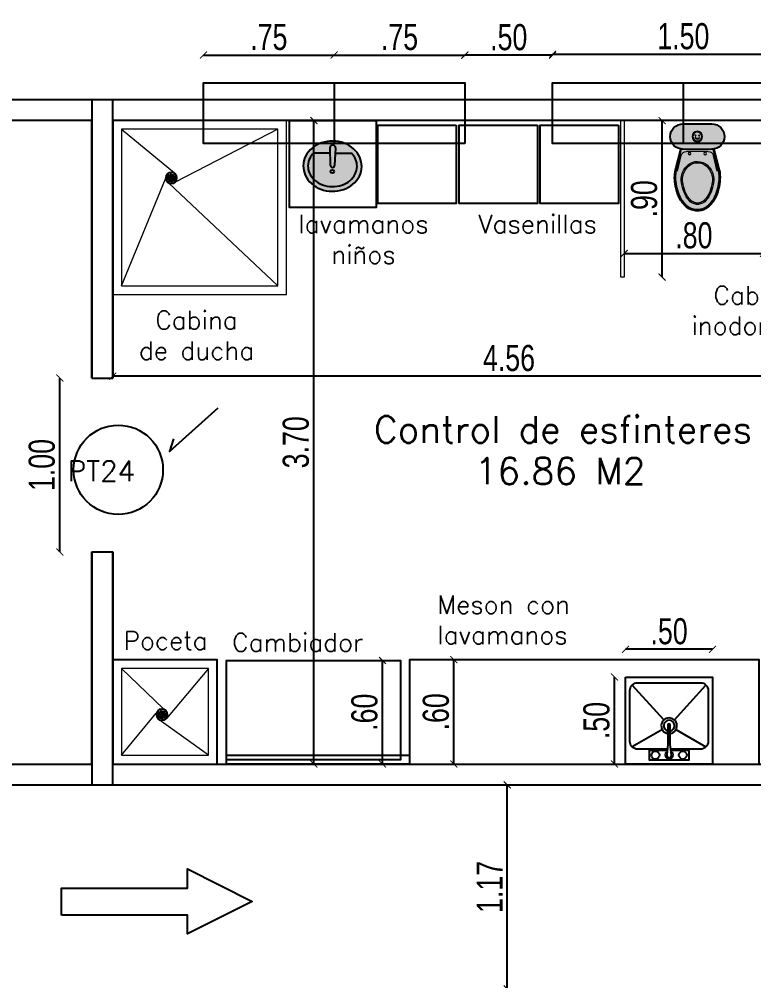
# Model space of a CAD drawing. Header units: metres. Extents: x 167 to 250, y 44 to 219.
# Drawn here: x 232.14 to 236.36, y 117.81 to 123.34 of the extents above; entities that cross this region are included whole.
import ezdxf

# ---------------------------------------------------------------- set-up
doc = ezdxf.new("R2010")
doc.units = ezdxf.units.M
for name, color, linetype, lineweight in [('08', 8, 'Continuous', 0), ('A-CARP-MET', 166, 'Continuous', 13), ('A-PLAN-ACHU5', 252, 'Continuous', 5), ('A_25-ACHURADO', 253, 'Continuous', 13), ('A_ACHURADO', 253, 'Continuous', 13), ('muros', 5, 'Continuous', 25)]:
    doc.layers.add(name, color=color, linetype=linetype, lineweight=lineweight)
doc.layers.add('A_MOBILIARIO', color=8, linetype='Continuous')
doc.layers.add('A_TEXTO', color=130, linetype='Continuous')
doc.styles.add('CORDENADAS', font='romans.shx', dxfattribs={"height": 1})
doc.styles.add('ING_75', font='swisscl.ttf', dxfattribs={"height": 0.15})
doc.dimstyles.new('ESC_1_75_ING', dxfattribs={"dimtxt": 0.15, "dimasz": 0.04, "dimexe": 0, "dimexo": 0, "dimgap": 0.0263, "dimtad": 1, "dimzin": 4, "dimdsep": 46, "dimtxsty": 'ING_75', "dimblk": 'ARCHTICK', "dimcen": 0.06, "dimse1": 1, "dimse2": 1, "dimclrd": 256, "dimclre": 2, "dimclrt": 1, "dimadec": 0, "dimazin": 0, "dimtfac": 1, "dimtix": 1, "dimtmove": 2, "dimatfit": 3, "dimldrblk": 'ARCHTICK', "dimfxl": 0, "dimtvp": 1.75, "dimtolj": 1, "dimtzin": 4, "dimarcsym": 0})

# ---------------------------------------------------------------- blocks, each defined once
blk = doc.blocks.new('sifon b')
for p, q in [((-0.0321, 0.012), (0.0172, 0.012)), ((-0.0321, 0.008), (0.0172, 0.008)), ((-0.0321, 0.004), (0.0172, 0.004)), ((-0.0321, 0), (0.0172, 0)), ((-0.0279, 0.0199), (0.013, 0.0199)), ((-0.0279, 0.0159), (0.013, 0.0159)), ((-0.0174, 0.0279), (0.0025, 0.0279)), ((-0.0174, 0.0239), (0.0025, 0.0239)), ((-0.0279, -0.004), (0.013, -0.004)), ((-0.0279, -0.008), (0.013, -0.008)), ((-0.0174, -0.012), (0.0025, -0.012)), ((-0.0174, -0.0159), (0.0025, -0.0159))]:
    blk.add_line(p, q)
for radius in [0.0339, 0.0339, 0.0299]:
    blk.add_circle((-0.0075, 0.006), radius)
for centre, start, end in [((-0.0321, 0.01), 90, 270), ((-0.0321, 0.002), 90, 270), ((-0.0279, 0.0179), 90, 270), ((-0.0174, 0.0259), 90, 270), ((0.0025, 0.0259), 270, 90), ((0.013, 0.0179), 270, 90), ((0.0172, 0.01), 270, 90), ((0.0172, 0.002), 270, 90), ((-0.0279, -0.006), 90, 270), ((-0.0174, -0.014), 90, 270), ((0.0025, -0.014), 270, 90), ((0.013, -0.006), 270, 90)]:
    blk.add_arc(centre, 0.00199, start, end)
blk = doc.blocks.new('LAVADO')
for p, q in [((0.1951, 0.0433), (0.0846, 0.2354)), ((0.2571, 0.0335), (0.4804, 0.2354)), ((0.1951, -0.0433), (0.0846, -0.2354)), ((0.2571, -0.0335), (0.4804, -0.2354))]:
    blk.add_line(p, q)
for points in [[(0.07, 0.0109), (0.07, 0.2, -0.414214), (0.12, 0.25), (0.445, 0.25, -0.414214), (0.495, 0.2), (0.495, -0.2, -0.414214), (0.445, -0.25), (0.12, -0.25, -0.414214), (0.07, -0.2), (0.07, -0.0109, -0.414214)], [(0.065, -0.0114), (0.065, -0.125), (0, -0.125), (0, 0.125), (0.065, 0.125), (0.065, 0.0114, -0.414214)]]:
    blk.add_lwpolyline(points, format="xyb")
blk.add_lwpolyline([(0.0342, -0.0149), (0.1, -0.0075), (0.225, -0.0075, 1), (0.225, 0.0075), (0.1, 0.0075), (0.0342, 0.0149, 1.118823)], format="xyb", close=True)
for centre in [(0.0325, 0.0875), (0.0325, -0.0875)]:
    blk.add_circle(centre, 0.025)
for centre, radius, start, end in [((0.0325, 0), 0.025, 30.45036, 329.54964), ((0.22, 0), 0.05, 188.62693, 171.37307), ((0.22, 0), 0.035, 192.37363, 167.62637)]:
    blk.add_arc(centre, radius, start, end)
blk = doc.blocks.new('Lavamanos')
at = {"layer": 'A_25-ACHURADO', "lineweight": 0, "true_color": 0xfffffe}
h = blk.add_hatch(color=7, dxfattribs=at)
edge = h.paths.add_edge_path()
edge.add_arc((-0.0134, -0.2608), 0.2585, 109.6071, 130.69553)
edge.add_arc((-0.0341, -0.2367), 0.2267, 130.69553, 154.2825)
edge.add_arc((-0.0661, -0.2213), 0.1912, 154.2825, 180)
edge.add_arc((-0.0661, -0.2213), 0.1912, 180, 205.7175)
edge.add_arc((-0.0341, -0.2059), 0.2267, 205.7175, 229.30447)
edge.add_arc((-0.0134, -0.1819), 0.2585, 229.30447, 250.3929)
edge.add_arc((0, -0.1441), 0.2985, 250.3929, 270)
edge.add_arc((0, -0.1441), 0.2985, 270, 289.6071)
edge.add_arc((0.0134, -0.1819), 0.2585, 289.6071, 310.69553)
edge.add_arc((0.0341, -0.2059), 0.2267, 310.69553, 334.2825)
edge.add_arc((0.0661, -0.2213), 0.1912, 334.2825, 360)
edge.add_arc((0.0661, -0.2213), 0.1912, 0, 25.7175)
edge.add_arc((0.0341, -0.2367), 0.2267, 25.7175, 49.30447)
edge.add_arc((0.0134, -0.2608), 0.2585, 49.30447, 70.3929)
edge.add_arc((0, -0.2985), 0.2985, 70.3929, 90)
edge.add_arc((0, -0.2985), 0.2985, 90, 109.6071)
blk.add_lwpolyline([(-0.1002, -0.0173, 0.092276), (-0.182, -0.0648, 0.103282), (-0.2384, -0.1383, 0.112687), (-0.2574, -0.2213, 0.112687), (-0.2384, -0.3043, 0.103282), (-0.182, -0.3778, 0.092276), (-0.1002, -0.4253, 0.085761), (0, -0.4426, 0.085761), (0.1002, -0.4253, 0.092276), (0.182, -0.3778, 0.103282), (0.2384, -0.3043, 0.112687), (0.2574, -0.2213, 0.112687), (0.2384, -0.1383, 0.103282), (0.182, -0.0648, 0.092276), (0.1002, -0.0173, 0.085761), (0, 0, 0.085761)], format="xyb", close=True)
for points in [[(-0.0257, -0.0618), (-0.0206, -0.2111, 1), (0.0206, -0.2111), (0.0257, -0.0618)], [(-0.0241, -0.1081), (-0.1679, -0.1081, 0.079381), (-0.2013, -0.1562, 0.112687), (-0.2162, -0.2213, 0.112687), (-0.2013, -0.2864, 0.103282), (-0.1551, -0.3466, 0.092276), (-0.0864, -0.3865, 0.085761), (0, -0.4015, 0.085761), (0.0864, -0.3865, 0.092276), (0.1551, -0.3466, 0.103282), (0.2013, -0.2864, 0.112687), (0.2162, -0.2213, 0.112687), (0.2013, -0.1562, 0.079381), (0.1679, -0.1081), (0.0241, -0.1081)]]:
    blk.add_lwpolyline(points, format="xyb")
blk.add_circle((0, -0.2687), 0.0154)
blk.add_arc((0, -0.0618), 0.0257, 356.05013, 183.94987)
blk = doc.blocks.new('*U591')
at = {"layer": 'A_MOBILIARIO', "xscale": -1, "rotation": 27.71821787196932}
blk.add_blockref('Lavamanos', (-0.1029, 0.1959), dxfattribs=at)
blk = doc.blocks.new('Baño Niño')
at = {"layer": 'A_ACHURADO', "true_color": 0xffffff}
h = blk.add_hatch(color=7, dxfattribs=at)
h.dxf.hatch_style = 1
h.paths.add_polyline_path([(0.0829, -0.005), (-0.0829, -0.005, 1), (-0.0829, -0.1502), (0.0829, -0.1502, 1)])
h.paths.add_polyline_path([(0.0947, -0.1502), (-0.0947, -0.1502), (-0.1257, -0.2696, 0.041632), (-0.1302, -0.3001, 0.015351), (-0.1305, -0.3113, 0.012293), (-0.1301, -0.3252, 0.03871), (-0.1223, -0.3769, 0.032417), (-0.1113, -0.4119, 0.004366), (-0.11, -0.415, 0.05095), (-0.0896, -0.4525, 0.033971), (-0.0732, -0.4726, 0.012034), (-0.0676, -0.4783, 0.07869), (-0.0418, -0.4956, 0.061763), (-0.0155, -0.5037, 0.039178), (0, -0.5049, 0.039109), (0.0155, -0.5037, 0.089224), (0.0514, -0.4906, 0.068002), (0.0723, -0.4737, 0.003797), (0.0742, -0.4715, 0.030058), (0.0947, -0.4447, 0.050849), (0.112, -0.4099, 0.027883), (0.1255, -0.3625, 0.043283), (0.1305, -0.3138, 0.046588), (0.1257, -0.2696)])
for points in [[(0.0829, -0.1502, 1), (0.0829, -0.005), (-0.0829, -0.005, 1), (-0.0829, -0.1502)], [(-0.091, -0.1502), (-0.0947, -0.1502), (-0.1257, -0.2696, 0.075478), (-0.1301, -0.3252, 0.03871), (-0.1223, -0.3769, 0.043116), (-0.11, -0.415, 0.05095), (-0.0896, -0.4525, 0.051053), (-0.0676, -0.4783, 0.086604), (-0.0418, -0.4956, 0.061763), (-0.0155, -0.5037, 0.08632), (0.0155, -0.5037, 0.089224), (0.0514, -0.4906, 0.08292), (0.0742, -0.4715, 0.030058), (0.0947, -0.4447, 0.064909), (0.112, -0.4101, 0.02795), (0.1255, -0.3625, 0.059134), (0.1305, -0.3138, 0.046588), (0.1257, -0.2696), (0.0947, -0.1502), (0.091, -0.1502)]]:
    blk.add_lwpolyline(points, format="xyb")
at = {"layer": '08'}
for p, q in [((-0.0947, -0.1502), (-0.1257, -0.2696)), ((-0.1196, -0.276), (-0.091, -0.1502)), ((-0.0947, -0.1502), (0.0947, -0.1502)), ((0.0864, -0.1502), (-0.0864, -0.1502)), ((-0.0625, -0.1631), (0.0625, -0.1631)), ((0.1196, -0.276), (0.091, -0.1502)), ((-0.1136, -0.2773), (-0.0925, -0.1875)), ((0.1136, -0.2773), (0.0925, -0.1875))]:
    blk.add_line(p, q, dxfattribs=at)
blk.add_lwpolyline([(-0.0123, -0.0859, -1), (-0.0101, -0.0844, 0.532505), (0.0101, -0.0844, -1), (0.0123, -0.0859, -0.532505)], format="xyb", close=True, dxfattribs=at)
for centre, radius in [((0, -0.0776), 0.03), ((0, -0.0776), 0.025), ((-0.0101, -0.0708), 0.00261), ((0.0101, -0.0708), 0.00261), ((-0.0449, -0.1751), 0.00691), ((0.0449, -0.1751), 0.00691)]:
    blk.add_circle(centre, radius, dxfattribs=at)
for centre, radius, start, end in [((-0.0625, -0.1938), 0.0306, 90, 168.2955), ((0.0625, -0.1938), 0.0306, 11.7045, 90), ((-0.0007, -0.3055), 0.0849, 90.22, 132.0881), ((-0.0014, -0.3055), 0.0849, 47.9119, 89.78), ((0.0504, -0.3113), 0.1809, 166.7026, 180), ((0.0504, -0.3113), 0.1736, 168.2955, 180), ((0.0146, -0.324), 0.1089, 131.5556, 171.5984), ((0.0146, -0.324), 0.1013, 131.5355, 171.6682), ((-0.0007, -0.3055), 0.0773, 90.22, 132.1143), ((-0.0014, -0.3055), 0.0773, 47.8857, 89.78), ((-0.0167, -0.324), 0.1013, 8.3318, 48.4645), ((-0.0167, -0.324), 0.1089, 8.4016, 48.4444), ((-0.0504, -0.3113), 0.1736, 0, 11.7045), ((-0.0504, -0.3113), 0.1809, 0, 13.2974), ((0.1526, -0.3093), 0.2831, 180.4, 201.2568), ((0.1526, -0.3093), 0.2757, 180.4107, 201.2568), ((-0.0008, -0.3248), 0.0938, 169.7483, 190.0458), ((-0.0008, -0.3248), 0.0862, 169.6666, 190.1778), ((-0.0013, -0.3248), 0.0862, 349.8222, 10.3334), ((-0.0013, -0.3248), 0.0938, 349.9542, 10.2517), ((-0.1526, -0.3093), 0.2757, 338.7432, 359.5893), ((-0.1526, -0.3093), 0.2831, 338.7432, 359.6), ((0.1293, -0.3137), 0.2242, 187.0265, 201.9681), ((0.1293, -0.3137), 0.2165, 186.9727, 201.9889), ((-0.1314, -0.3137), 0.2165, 338.0111, 353.0273), ((-0.1314, -0.3137), 0.2242, 338.0319, 352.9735), ((0.0669, -0.3426), 0.1912, 201.2568, 223.2845), ((0.0669, -0.3426), 0.1838, 201.2568, 223.2845), ((0.0602, -0.3449), 0.1485, 200.788, 223.4696), ((0.0602, -0.3449), 0.1409, 200.7562, 223.6176), ((-0.0097, -0.4173), 0.0405, 217.6826, 254.1454), ((0.0076, -0.4173), 0.0405, 285.8546, 322.3174), ((-0.0624, -0.3449), 0.1409, 316.3824, 339.2438), ((-0.0624, -0.3449), 0.1485, 316.5304, 339.212), ((-0.0669, -0.3426), 0.1838, 316.7155, 338.7432), ((-0.0669, -0.3426), 0.1912, 316.7155, 338.7432), ((0, -0.4056), 0.0993, 223.2845, 270), ((0, -0.4056), 0.0919, 223.2845, 270), ((-0.0097, -0.4173), 0.0481, 218.1678, 253.4343), ((0, -0.4112), 0.0572, 245.849, 268.9719), ((0, -0.4112), 0.0496, 245.2602, 268.9719), ((-0.0021, -0.4112), 0.0496, 271.0281, 294.7398), ((-0.0021, -0.4112), 0.0572, 271.0281, 294.151), ((0, -0.4056), 0.0919, 270, 316.7155), ((0, -0.4056), 0.0993, 270, 316.7155), ((0.0076, -0.4173), 0.0481, 286.5657, 321.8322)]:
    blk.add_arc(centre, radius, start, end, dxfattribs=at)
blk = doc.blocks.new('_ArchTick')
at = {"color": 0, "linetype": 'ByBlock', "const_width": 0.15}
blk.add_lwpolyline([(-0.5, -0.5), (0.5, 0.5)], dxfattribs=at)
blk = doc.blocks.new('*D603')
at = {"lineweight": -2, "ltscale": 0.2, "transparency": 16777216}
blk.add_line((234.6411, 119.0604), (234.6411, 119.6604), dxfattribs=at)
at = {"layer": 'Defpoints', "color": 0, "ltscale": 0.2, "transparency": 16777216}
for p in [(234.406, 119.6604), (234.6411, 119.6604), (234.406, 119.0604)]:
    blk.add_point(p, dxfattribs=at)
at = {"lineweight": -2, "ltscale": 0.2, "transparency": 16777216, "xscale": 0.04, "yscale": 0.04, "zscale": 0.04}
for p, rotation in [((234.6411, 119.6604), 90), ((234.6411, 119.0604), 270)]:
    blk.add_blockref('_ArchTick', p, dxfattribs=dict(at, rotation=rotation))
at = {"color": 1, "ltscale": 0.2, "transparency": 16777216, "insert": (234.538, 119.3604), "char_height": 0.15, "attachment_point": 5, "rotation": 90, "style": 'ING_75'}
blk.add_mtext('\\A1;.60', dxfattribs=at)
blk = doc.blocks.new('*D619')
at = {"lineweight": -2, "ltscale": 0.2, "transparency": 16777216}
blk.add_line((234.2304, 119.0604), (234.2304, 119.6554), dxfattribs=at)
at = {"layer": 'Defpoints', "color": 0, "ltscale": 0.2, "transparency": 16777216}
for p in [(234.2304, 119.6554), (234.3341, 119.6554), (234.386, 119.0604)]:
    blk.add_point(p, dxfattribs=at)
at = {"lineweight": -2, "ltscale": 0.2, "transparency": 16777216, "xscale": 0.04, "yscale": 0.04, "zscale": 0.04}
for p, rotation in [((234.2304, 119.6554), 90), ((234.2304, 119.0604), 270)]:
    blk.add_blockref('_ArchTick', p, dxfattribs=dict(at, rotation=rotation))
at = {"color": 1, "ltscale": 0.2, "transparency": 16777216, "insert": (234.1273, 119.3579), "char_height": 0.15, "attachment_point": 5, "rotation": 90, "style": 'ING_75'}
blk.add_mtext('\\A1;.60', dxfattribs=at)
blk = doc.blocks.new('*D620')
at = {"layer": 'Defpoints', "color": 0, "transparency": 16777216}
for p in [(235.6281, 119.7199), (235.6281, 119.5002), (236.1281, 119.5002)]:
    blk.add_point(p, dxfattribs=at)
at = {"layer": 'muros', "lineweight": -2, "transparency": 16777216}
blk.add_line((236.1281, 119.7199), (235.6281, 119.7199), dxfattribs=at)
at = {"layer": 'muros', "lineweight": -2, "transparency": 16777216, "xscale": 0.04, "yscale": 0.04, "zscale": 0.04, "rotation": 180}
blk.add_blockref('_ArchTick', (235.6281, 119.7199), dxfattribs=at)
at = {"layer": 'muros', "lineweight": -2, "transparency": 16777216, "xscale": 0.04, "yscale": 0.04, "zscale": 0.04}
blk.add_blockref('_ArchTick', (236.1281, 119.7199), dxfattribs=at)
at = {"layer": 'muros', "color": 1, "transparency": 16777216, "insert": (235.8781, 119.823), "char_height": 0.15, "attachment_point": 5, "style": 'ING_75'}
blk.add_mtext('\\A1;.50', dxfattribs=at)
blk = doc.blocks.new('*D621')
at = {"layer": 'Defpoints', "color": 0, "transparency": 16777216}
for p in [(235.5644, 119.5604), (235.6281, 119.5604), (235.6281, 119.0604)]:
    blk.add_point(p, dxfattribs=at)
at = {"layer": 'muros', "lineweight": -2, "transparency": 16777216}
blk.add_line((235.5644, 119.0604), (235.5644, 119.5604), dxfattribs=at)
at = {"layer": 'muros', "lineweight": -2, "transparency": 16777216, "xscale": 0.04, "yscale": 0.04, "zscale": 0.04}
for p, rotation in [((235.5644, 119.5604), 90), ((235.5644, 119.0604), 270)]:
    blk.add_blockref('_ArchTick', p, dxfattribs=dict(at, rotation=rotation))
at = {"layer": 'muros', "color": 1, "transparency": 16777216, "insert": (235.4613, 119.3104), "char_height": 0.15, "attachment_point": 5, "rotation": 90, "style": 'ING_75'}
blk.add_mtext('\\A1;.50', dxfattribs=at)
blk = doc.blocks.new('*D680')
at = {"layer": 'Defpoints', "color": 0, "transparency": 16777216}
for p in [(233.3552, 122.7604), (233.836, 122.7604), (233.3552, 119.0604)]:
    blk.add_point(p, dxfattribs=at)
at = {"layer": 'muros', "lineweight": -2, "transparency": 16777216}
blk.add_line((233.836, 119.0604), (233.836, 122.7604), dxfattribs=at)
at = {"layer": 'muros', "lineweight": -2, "transparency": 16777216, "xscale": 0.04, "yscale": 0.04, "zscale": 0.04}
for p, rotation in [((233.836, 122.7604), 90), ((233.836, 119.0604), 270)]:
    blk.add_blockref('_ArchTick', p, dxfattribs=dict(at, rotation=rotation))
at = {"layer": 'muros', "color": 1, "transparency": 16777216, "insert": (233.7328, 120.9104), "char_height": 0.15, "attachment_point": 5, "rotation": 90, "style": 'ING_75'}
blk.add_mtext('\\A1;3.70', dxfattribs=at)
blk = doc.blocks.new('*D763')
at = {"layer": 'Defpoints', "color": 0, "transparency": 16777216}
for p in [(237.2361, 122.7604), (232.6793, 121.5257), (232.6793, 121.2911)]:
    blk.add_point(p, dxfattribs=at)
at = {"layer": 'muros', "lineweight": -2, "transparency": 16777216}
blk.add_line((237.2361, 121.2911), (232.6793, 121.2911), dxfattribs=at)
at = {"layer": 'muros', "lineweight": -2, "transparency": 16777216, "xscale": 0.04, "yscale": 0.04, "zscale": 0.04, "rotation": 180}
blk.add_blockref('_ArchTick', (232.6793, 121.2911), dxfattribs=at)
at = {"layer": 'muros', "lineweight": -2, "transparency": 16777216, "xscale": 0.04, "yscale": 0.04, "zscale": 0.04}
blk.add_blockref('_ArchTick', (237.2361, 121.2911), dxfattribs=at)
at = {"layer": 'muros', "color": 1, "transparency": 16777216, "insert": (234.9577, 121.3942), "char_height": 0.15, "attachment_point": 5, "style": 'ING_75'}
blk.add_mtext('\\A1;4.56', dxfattribs=at)
blk = doc.blocks.new('*D768')
at = {"layer": 'Defpoints', "color": 0, "transparency": 16777216}
for p in [(234.3065, 118.9404), (234.9475, 118.9404), (235.0724, 117.7671)]:
    blk.add_point(p, dxfattribs=at)
at = {"layer": 'muros', "lineweight": -2, "transparency": 16777216}
blk.add_line((234.9475, 117.7671), (234.9475, 118.9404), dxfattribs=at)
at = {"layer": 'muros', "lineweight": -2, "transparency": 16777216, "xscale": 0.04, "yscale": 0.04, "zscale": 0.04}
for p, rotation in [((234.9475, 118.9404), 90), ((234.9475, 117.7671), 270)]:
    blk.add_blockref('_ArchTick', p, dxfattribs=dict(at, rotation=rotation))
at = {"layer": 'muros', "color": 1, "transparency": 16777216, "insert": (234.8462, 118.3537), "char_height": 0.15, "attachment_point": 5, "rotation": 90, "style": 'ING_75'}
blk.add_mtext('\\A1;1.17', dxfattribs=at)
blk = doc.blocks.new('*D835')
at = {"layer": 'Defpoints', "color": 0, "transparency": 16777216}
for p in [(236.4205, 121.9967), (235.6205, 121.8604), (236.4205, 121.8604)]:
    blk.add_point(p, dxfattribs=at)
at = {"layer": 'muros', "lineweight": -2, "transparency": 16777216}
blk.add_line((235.6205, 121.9967), (236.4205, 121.9967), dxfattribs=at)
at = {"layer": 'muros', "lineweight": -2, "transparency": 16777216, "xscale": 0.04, "yscale": 0.04, "zscale": 0.04, "rotation": 180}
blk.add_blockref('_ArchTick', (235.6205, 121.9967), dxfattribs=at)
at = {"layer": 'muros', "lineweight": -2, "transparency": 16777216, "xscale": 0.04, "yscale": 0.04, "zscale": 0.04}
blk.add_blockref('_ArchTick', (236.4205, 121.9967), dxfattribs=at)
at = {"layer": 'muros', "color": 1, "transparency": 16777216, "insert": (236.0205, 122.0998), "char_height": 0.15, "attachment_point": 5, "style": 'ING_75'}
blk.add_mtext('\\A1;.80', dxfattribs=at)
blk = doc.blocks.new('*D836')
at = {"layer": 'Defpoints', "color": 0, "transparency": 16777216}
for p in [(235.6205, 122.7604), (235.8382, 122.7604), (235.6205, 121.8604)]:
    blk.add_point(p, dxfattribs=at)
at = {"layer": 'muros', "lineweight": -2, "transparency": 16777216}
blk.add_line((235.8382, 121.8604), (235.8382, 122.7604), dxfattribs=at)
at = {"layer": 'muros', "lineweight": -2, "transparency": 16777216, "xscale": 0.04, "yscale": 0.04, "zscale": 0.04}
for p, rotation in [((235.8382, 122.7604), 90), ((235.8382, 121.8604), 270)]:
    blk.add_blockref('_ArchTick', p, dxfattribs=dict(at, rotation=rotation))
at = {"layer": 'muros', "color": 1, "transparency": 16777216, "insert": (235.7351, 122.3104), "char_height": 0.15, "attachment_point": 5, "rotation": 90, "style": 'ING_75'}
blk.add_mtext('\\A1;.90', dxfattribs=at)
blk = doc.blocks.new('*D940')
at = {"layer": 'Defpoints', "color": 0, "transparency": 16777216}
for p in [(236.7111, 123.1416), (235.2086, 122.9772), (236.7111, 122.9772)]:
    blk.add_point(p, dxfattribs=at)
at = {"layer": 'muros', "lineweight": -2, "transparency": 16777216}
blk.add_line((235.2086, 123.1416), (236.7111, 123.1416), dxfattribs=at)
at = {"layer": 'muros', "lineweight": -2, "transparency": 16777216, "xscale": 0.04, "yscale": 0.04, "zscale": 0.04, "rotation": 180}
blk.add_blockref('_ArchTick', (235.2086, 123.1416), dxfattribs=at)
at = {"layer": 'muros', "lineweight": -2, "transparency": 16777216, "xscale": 0.04, "yscale": 0.04, "zscale": 0.04}
blk.add_blockref('_ArchTick', (236.7111, 123.1416), dxfattribs=at)
at = {"layer": 'muros', "color": 1, "transparency": 16777216, "insert": (235.9599, 123.2447), "char_height": 0.15, "attachment_point": 5, "style": 'ING_75'}
blk.add_mtext('\\A1;1.50', dxfattribs=at)
blk = doc.blocks.new('*D941')
at = {"layer": 'Defpoints', "color": 0, "transparency": 16777216}
for p in [(234.7038, 123.1359), (234.7038, 122.9772), (235.2086, 122.9772)]:
    blk.add_point(p, dxfattribs=at)
at = {"layer": 'muros', "lineweight": -2, "transparency": 16777216}
blk.add_line((235.2086, 123.1359), (234.7038, 123.1359), dxfattribs=at)
at = {"layer": 'muros', "lineweight": -2, "transparency": 16777216, "xscale": 0.04, "yscale": 0.04, "zscale": 0.04, "rotation": 180}
blk.add_blockref('_ArchTick', (234.7038, 123.1359), dxfattribs=at)
at = {"layer": 'muros', "lineweight": -2, "transparency": 16777216, "xscale": 0.04, "yscale": 0.04, "zscale": 0.04}
blk.add_blockref('_ArchTick', (235.2086, 123.1359), dxfattribs=at)
at = {"layer": 'muros', "color": 1, "transparency": 16777216, "insert": (234.9562, 123.2391), "char_height": 0.15, "attachment_point": 5, "style": 'ING_75'}
blk.add_mtext('\\A1;.50', dxfattribs=at)
blk = doc.blocks.new('*D942')
at = {"layer": 'Defpoints', "color": 0, "transparency": 16777216}
for p in [(233.9526, 123.1374), (233.2013, 122.9772), (233.9526, 122.9772)]:
    blk.add_point(p, dxfattribs=at)
at = {"layer": 'muros', "lineweight": -2, "transparency": 16777216}
blk.add_line((233.2013, 123.1374), (233.9526, 123.1374), dxfattribs=at)
at = {"layer": 'muros', "lineweight": -2, "transparency": 16777216, "xscale": 0.04, "yscale": 0.04, "zscale": 0.04, "rotation": 180}
blk.add_blockref('_ArchTick', (233.2013, 123.1374), dxfattribs=at)
at = {"layer": 'muros', "lineweight": -2, "transparency": 16777216, "xscale": 0.04, "yscale": 0.04, "zscale": 0.04}
blk.add_blockref('_ArchTick', (233.9526, 123.1374), dxfattribs=at)
at = {"layer": 'muros', "color": 1, "transparency": 16777216, "insert": (233.5769, 123.2403), "char_height": 0.15, "attachment_point": 5, "style": 'ING_75'}
blk.add_mtext('\\A1;.75', dxfattribs=at)
blk = doc.blocks.new('*D943')
at = {"layer": 'Defpoints', "color": 0, "transparency": 16777216}
for p in [(234.7038, 123.1374), (233.9526, 122.9772), (234.7038, 122.9772)]:
    blk.add_point(p, dxfattribs=at)
at = {"layer": 'muros', "lineweight": -2, "transparency": 16777216}
blk.add_line((233.9526, 123.1374), (234.7038, 123.1374), dxfattribs=at)
at = {"layer": 'muros', "lineweight": -2, "transparency": 16777216, "xscale": 0.04, "yscale": 0.04, "zscale": 0.04, "rotation": 180}
blk.add_blockref('_ArchTick', (233.9526, 123.1374), dxfattribs=at)
at = {"layer": 'muros', "lineweight": -2, "transparency": 16777216, "xscale": 0.04, "yscale": 0.04, "zscale": 0.04}
blk.add_blockref('_ArchTick', (234.7038, 123.1374), dxfattribs=at)
at = {"layer": 'muros', "color": 1, "transparency": 16777216, "insert": (234.3282, 123.2403), "char_height": 0.15, "attachment_point": 5, "style": 'ING_75'}
blk.add_mtext('\\A1;.75', dxfattribs=at)
blk = doc.blocks.new('*D975')
at = {"layer": 'Defpoints', "color": 0, "transparency": 16777216}
for p in [(232.3753, 121.2797), (232.5593, 121.2797), (232.5593, 120.2797)]:
    blk.add_point(p, dxfattribs=at)
at = {"layer": 'muros', "lineweight": -2, "transparency": 16777216}
blk.add_line((232.3753, 120.2797), (232.3753, 121.2797), dxfattribs=at)
at = {"layer": 'muros', "lineweight": -2, "transparency": 16777216, "xscale": 0.04, "yscale": 0.04, "zscale": 0.04}
for p, rotation in [((232.3753, 121.2797), 90), ((232.3753, 120.2797), 270)]:
    blk.add_blockref('_ArchTick', p, dxfattribs=dict(at, rotation=rotation))
at = {"layer": 'muros', "color": 1, "transparency": 16777216, "insert": (232.2722, 120.7797), "char_height": 0.15, "attachment_point": 5, "rotation": 90, "style": 'ING_75'}
blk.add_mtext('\\A1;1.00', dxfattribs=at)

msp = doc.modelspace()

# ---------------------------------------------------------------- linework, layer by layer
at = {"color": 1, "ltscale": 0.2, "true_color": 0xff0f0f}
for points in [[(234.1949, 122.7604), (234.1949, 122.2604), (233.6949, 122.2604), (233.6949, 122.7604)], [(234.6534, 122.7339), (234.6534, 122.2839), (234.2034, 122.2839), (234.2034, 122.7339)], [(235.1209, 122.7339), (235.1209, 122.2839), (234.6709, 122.2839), (234.6709, 122.7339)], [(235.5872, 122.7339), (235.5872, 122.2839), (235.1372, 122.2839), (235.1372, 122.7339)], [(233.3341, 119.0854), (233.3341, 119.6554), (234.3341, 119.6554), (234.3341, 119.0854)], [(233.3341, 119.0604), (233.3341, 119.1104), (234.386, 119.1104), (234.386, 119.0604)]]:
    msp.add_lwpolyline(points, close=True, dxfattribs=at)
at = {"color": 1, "true_color": 0xff0f0f}
msp.add_lwpolyline([(234.386, 119.0604), (236.396, 119.0604), (236.396, 119.6604), (234.386, 119.6604)], close=True, dxfattribs=at)
at = {"layer": 'A-CARP-MET', "color": 3}
msp.add_lwpolyline([(235.6005, 121.8604), (235.6005, 122.7604), (235.6205, 122.7604), (235.6205, 121.8604)], close=True, dxfattribs=at)
at = {"layer": 'A-PLAN-ACHU5'}
for p, q in [((232.7293, 122.7104), (233.0345, 122.4593)), ((233.6293, 122.7104), (233.0419, 122.4083)), ((232.7293, 121.8104), (232.9963, 122.4579)), ((233.6293, 121.8104), (233.0013, 122.4004)), ((232.7293, 119.6104), (232.9715, 119.3768)), ((233.2293, 119.6104), (232.9879, 119.3218)), ((232.7293, 119.1104), (232.9298, 119.3533)), ((233.2293, 119.1104), (232.9473, 119.3139))]:
    msp.add_line(p, q, dxfattribs=at)
for points in [[(233.6793, 121.7604), (233.6793, 122.7604), (232.6793, 122.7604), (232.6793, 121.7604)], [(233.6293, 121.8104), (233.6293, 122.7104), (232.7293, 122.7104), (232.7293, 121.8104)], [(233.2293, 119.1104), (233.2293, 119.6104), (232.7293, 119.6104), (232.7293, 119.1104)]]:
    msp.add_lwpolyline(points, close=True, dxfattribs=at)
at = {"layer": 'A_MOBILIARIO'}
msp.add_lwpolyline([(233.2793, 119.0604), (233.2793, 119.6604), (232.6793, 119.6604), (232.6793, 119.0604), (233.2793, 119.0604)], dxfattribs=at)
at = {"layer": 'muros', "color": 2}
for p, q in [((233.9526, 122.9772), (233.9526, 122.628)), ((235.9599, 122.9772), (235.9599, 122.628))]:
    msp.add_line(p, q, dxfattribs=at)
at = {"layer": 'muros', "color": 114, "true_color": 0x139b48}
for p, q in [((232.5593, 121.2797), (232.6793, 121.2797)), ((232.5593, 120.2797), (232.6793, 120.2797))]:
    msp.add_line(p, q, dxfattribs=at)
at = {"layer": 'muros', "color": 2}
for points in [[(234.7038, 122.628), (233.2013, 122.628), (233.2013, 122.9772), (234.7038, 122.9772)], [(236.7111, 122.628), (235.2086, 122.628), (235.2086, 122.9772), (236.7111, 122.9772)]]:
    msp.add_lwpolyline(points, close=True, dxfattribs=at)
at = {"layer": 'muros', "color": 114, "true_color": 0x139b48}
for points in [[(232.6793, 121.2797), (232.6793, 122.8804), (225.1421, 122.8804), (225.1421, 120.2604)], [(232.5593, 121.2797), (232.5593, 122.7604), (225.2621, 122.7604), (225.2621, 120.2604)], [(233.0296, 120.9294), (233.0063, 120.8569), (233.2852, 121.1094)], [(225.1421, 119.0604), (225.1421, 118.9404), (232.6793, 118.9404), (232.6793, 120.2797)], [(225.2621, 119.0604), (232.5593, 119.0604), (232.5593, 120.2797)], [(235.6281, 119.5604), (236.1281, 119.5604), (236.1281, 119.0604), (235.6281, 119.0604), (235.6281, 119.5604)]]:
    msp.add_lwpolyline(points, dxfattribs=at)
at = {"layer": 'muros', "color": 30, "true_color": 0xf26722}
for points in [[(237.3511, 121.2797), (237.3511, 122.8804), (232.5593, 122.8804), (232.5593, 121.2797)], [(237.2361, 121.2797), (237.2361, 122.7604), (232.6793, 122.7604), (232.6793, 121.2797)], [(232.5593, 120.2797), (232.5593, 118.9404), (237.3561, 118.9404), (237.3561, 120.2797)], [(232.6793, 120.2797), (232.6793, 119.0604), (237.2361, 119.0604), (237.2361, 120.2797)]]:
    msp.add_lwpolyline(points, dxfattribs=at)
at = {"layer": 'muros', "color": 2, "elevation": -0.3668}
msp.add_lwpolyline([(232.3851, 118.1921), (232.3851, 118.3473), (233.1101, 118.3473), (233.1101, 118.4584), (233.4808, 118.2697), (233.1101, 118.0833), (233.1101, 118.1921)], close=True, dxfattribs=at)
at = {"layer": 'muros', "color": 114, "true_color": 0x139b48}
msp.add_circle((232.7116, 120.7524), 0.2568, dxfattribs=at)

# ---------------------------------------------------------------- block references
at = {"layer": 'A-PLAN-ACHU5', "xscale": -1, "rotation": 164.451839968517}
for p in [(233.0252, 122.4345), (232.9712, 119.3479)]:
    msp.add_blockref('sifon b', p, dxfattribs=at)
at = {"layer": 'A_MOBILIARIO', "color": 0, "linetype": 'ByBlock', "lineweight": -2, "transparency": 16777216, "xscale": -0.6530065025837605, "yscale": 0.6530065025837603, "zscale": 0.6530065025837603, "rotation": 26.80130742221348}
msp.add_blockref('*U591', (233.9429, 122.4983), dxfattribs=at)
at = {"layer": 'A_MOBILIARIO', "xscale": -1, "rotation": 359.9902286147121}
msp.add_blockref('Baño Niño', (236.0406, 122.7462), dxfattribs=at)
at = {"layer": 'A_MOBILIARIO', "extrusion": (-1.208e-42, -1.05044e-35, -1), "xscale": -0.8999999998485472, "yscale": 0.8999999998485472, "zscale": -0.8999999998485472, "rotation": 270}
msp.add_blockref('LAVADO', (-235.8783, 119.0824), dxfattribs=at)

# ---------------------------------------------------------------- texts
at = {"layer": 'A_TEXTO', "attachment_point": 1, "style": 'CORDENADAS'}
for s, width, insert, char_height in [('\\pxqc;lavamanos niños', 0.742938, (233.7498, 122.2183), 0.105268), ('Vasenillas', 0.742938, (234.7822, 122.2183), 0.10527), ('\\pxqc;Cabinas de inodoros niños', 1.322212, (235.8673, 121.809), 0.105268), ('\\pxqc;Cabina de ducha', 0.742938, (232.79, 121.6658), 0.105268), ('Meson con lavamanos', 0.968123, (234.546, 120.0302), 0.105268), ('Poceta', 0.742938, (232.7418, 119.8222), 0.10527), ('Cambiador', 0.742938, (233.3663, 119.8124), 0.10527)]:
    msp.add_mtext_dynamic_manual_height_columns(s, width=width, gutter_width=5.2634, heights=[0], dxfattribs=dict(at, insert=insert, char_height=char_height))
at = {"layer": 'A_TEXTO', "color": 242, "true_color": 0xcd2027, "insert": (234.1806, 121.0605), "char_height": 0.152808, "attachment_point": 1, "style": 'CORDENADAS'}
msp.add_mtext_dynamic_manual_height_columns('Control de esfinteres', width=2.621056, gutter_width=7.6404, heights=[0], dxfattribs=at)
at = {"layer": 'A_TEXTO', "color": 240, "true_color": 0xed1f24, "insert": (234.76, 120.8218), "char_height": 0.15281, "attachment_point": 1, "style": 'CORDENADAS'}
msp.add_mtext_dynamic_manual_height_columns('16.86 M2', width=1.107566, gutter_width=7.6404, heights=[0], dxfattribs=at)
at = {"layer": 'A_TEXTO', "color": 2, "insert": (232.26, 120.8036), "char_height": 0.11745, "attachment_point": 1, "style": 'CORDENADAS'}
msp.add_mtext_dynamic_manual_height_columns('  PT24', width=1.171708, gutter_width=8.7762, heights=[0], dxfattribs=at)

# ---------------------------------------------------------------- dimensions: what is measured, and where the dimension line sits
at = {"color": 1, "ltscale": 0.2, "true_color": 0xff0f0f}
for base, p1, p2, picture, middle in [((234.23044, 119.65542), (234.38604, 119.06039), (234.33407, 119.65542), '*D619', (234.12732, 119.35791)), ((234.6411, 119.6604), (234.406, 119.0604), (234.406, 119.6604), '*D603', (234.538, 119.3604))]:
    dim = msp.add_linear_dim(base=base, p1=p1, p2=p2, angle=270, dimstyle='ESC_1_75_ING', dxfattribs=at)
    dim.commit()
    dim.dimension.update_dxf_attribs({"geometry": picture, "text_midpoint": middle})
at = {"layer": 'muros', "color": 114, "true_color": 0x139b48}
for base, p1, p2, picture, middle in [((233.9526, 123.1374), (233.2013, 122.9772), (233.9526, 122.9772), '*D942', (233.5769, 123.2403)), ((234.7038, 123.1374), (233.9526, 122.9772), (234.7038, 122.9772), '*D943', (234.3282, 123.2403)), ((234.7038, 123.1359), (235.2086, 122.9772), (234.7038, 122.9772), '*D941', (234.9562, 123.2391)), ((236.7111, 123.1416), (235.2086, 122.9772), (236.7111, 122.9772), '*D940', (235.9599, 123.2447)), ((232.6793, 121.2911), (237.2361, 122.7604), (232.6793, 121.5257), '*D763', (234.9577, 121.3942)), ((236.4205, 121.9967), (235.6205, 121.8604), (236.4205, 121.8604), '*D835', (236.0205, 122.0998))]:
    dim = msp.add_linear_dim(base=base, p1=p1, p2=p2, dimstyle='ESC_1_75_ING', dxfattribs=at)
    dim.commit()
    dim.dimension.update_dxf_attribs({"geometry": picture, "text_midpoint": middle})
for base, p1, p2, picture, middle in [((233.836, 122.7604), (233.3552, 119.0604), (233.3552, 122.7604), '*D680', (233.7328, 120.9104)), ((235.8382, 122.7604), (235.6205, 121.8604), (235.6205, 122.7604), '*D836', (235.7351, 122.3104)), ((232.3753, 121.2797), (232.5593, 120.2797), (232.5593, 121.2797), '*D975', (232.2722, 120.7797)), ((234.9475, 118.9404), (235.0724, 117.7671), (234.3065, 118.9404), '*D768', (234.8462, 118.3537))]:
    dim = msp.add_linear_dim(base=base, p1=p1, p2=p2, angle=90, dimstyle='ESC_1_75_ING', dxfattribs=at)
    dim.commit()
    dim.dimension.update_dxf_attribs({"geometry": picture, "text_midpoint": middle})
at = {"layer": 'muros', "color": 2}
dim = msp.add_linear_dim(base=(235.6281, 119.7199), p1=(236.1281, 119.5002), p2=(235.6281, 119.5002), dimstyle='ESC_1_75_ING', dxfattribs=at)
dim.commit()
dim.dimension.update_dxf_attribs({"geometry": '*D620', "text_midpoint": (235.8781, 119.823)})
dim = msp.add_linear_dim(base=(235.5644, 119.5604), p1=(235.6281, 119.0604), p2=(235.6281, 119.5604), angle=270, dimstyle='ESC_1_75_ING', dxfattribs=at)
dim.commit()
dim.dimension.update_dxf_attribs({"geometry": '*D621', "text_midpoint": (235.4613, 119.3104)})

doc.saveas('drawing.dxf')
